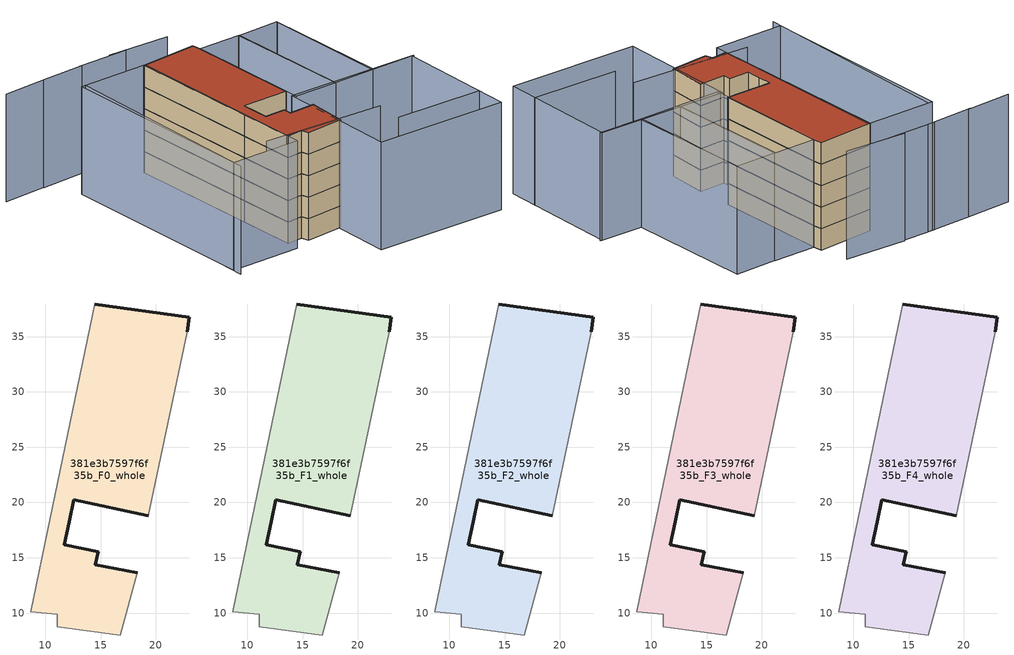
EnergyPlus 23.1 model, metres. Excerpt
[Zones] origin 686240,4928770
381e3b7597f6f35b_F0_whole
 floor ground (EU_floor_Construction): 16.78,8.02 18.31,13.66 14.52,14.36 14.76,15.56 11.73,16.17 12.16,18.28 12.56,20.27 19.31,18.79 22.84,35.43 23.02,36.75 14.48,37.95 10.45,18.62 8.67,10.11 11.07,9.91 11.07,8.75 z0
 wall outside (EU_wall_Construction): 14.48,37.95 23.02,36.75 22.84,35.43 / 19.31,18.79 12.56,20.27 12.16,18.28 11.73,16.17 14.76,15.56 14.52,14.36 18.31,13.66 z0:3
 wall adiabatic (EU_wall_Construction): 22.84,35.43 19.31,18.79 / 18.31,13.66 16.78,8.02 11.07,8.75 11.07,9.91 8.67,10.11 10.45,18.62 14.48,37.95 z0:3
381e3b7597f6f35b_F1_whole
 floor to 381e3b7597f6f35b_F0_whole (EU_floor_Construction): 16.78,8.02 18.31,13.66 14.52,14.36 14.76,15.56 11.73,16.17 12.16,18.28 12.56,20.27 19.31,18.79 22.84,35.43 23.02,36.75 14.48,37.95 10.45,18.62 8.67,10.11 11.07,9.91 11.07,8.75 z3
 wall outside (EU_wall_Construction): 14.48,37.95 23.02,36.75 22.84,35.43 / 19.31,18.79 12.56,20.27 12.16,18.28 11.73,16.17 14.76,15.56 14.52,14.36 18.31,13.66 z3:6
 wall adiabatic (EU_wall_Construction): 22.84,35.43 19.31,18.79 / 18.31,13.66 16.78,8.02 11.07,8.75 11.07,9.91 8.67,10.11 10.45,18.62 14.48,37.95 z3:6
381e3b7597f6f35b_F2_whole
 floor to 381e3b7597f6f35b_F1_whole (EU_floor_Construction): 16.78,8.02 18.31,13.66 14.52,14.36 14.76,15.56 11.73,16.17 12.16,18.28 12.56,20.27 19.31,18.79 22.84,35.43 23.02,36.75 14.48,37.95 10.45,18.62 8.67,10.11 11.07,9.91 11.07,8.75 z6
 wall outside (EU_wall_Construction): 14.48,37.95 23.02,36.75 22.84,35.43 / 19.31,18.79 12.56,20.27 12.16,18.28 11.73,16.17 14.76,15.56 14.52,14.36 18.31,13.66 z6:9
 wall adiabatic (EU_wall_Construction): 22.84,35.43 19.31,18.79 / 18.31,13.66 16.78,8.02 11.07,8.75 11.07,9.91 8.67,10.11 10.45,18.62 14.48,37.95 z6:9
381e3b7597f6f35b_F3_whole
 floor to 381e3b7597f6f35b_F2_whole (EU_floor_Construction): 16.78,8.02 18.31,13.66 14.52,14.36 14.76,15.56 11.73,16.17 12.16,18.28 12.56,20.27 19.31,18.79 22.84,35.43 23.02,36.75 14.48,37.95 10.45,18.62 8.67,10.11 11.07,9.91 11.07,8.75 z9
 wall outside (EU_wall_Construction): 14.48,37.95 23.02,36.75 22.84,35.43 / 19.31,18.79 12.56,20.27 12.16,18.28 11.73,16.17 14.76,15.56 14.52,14.36 18.31,13.66 z9:12
 wall adiabatic (EU_wall_Construction): 22.84,35.43 19.31,18.79 / 18.31,13.66 16.78,8.02 11.07,8.75 11.07,9.91 8.67,10.11 10.45,18.62 14.48,37.95 z9:12
381e3b7597f6f35b_F4_whole
 floor to 381e3b7597f6f35b_F3_whole (EU_floor_Construction): 16.78,8.02 18.31,13.66 14.52,14.36 14.76,15.56 11.73,16.17 12.16,18.28 12.56,20.27 19.31,18.79 22.84,35.43 23.02,36.75 14.48,37.95 10.45,18.62 8.67,10.11 11.07,9.91 11.07,8.75 z12
 wall outside (EU_wall_Construction): 14.48,37.95 23.02,36.75 22.84,35.43 / 19.31,18.79 12.56,20.27 12.16,18.28 11.73,16.17 14.76,15.56 14.52,14.36 18.31,13.66 z12:15
 wall adiabatic (EU_wall_Construction): 22.84,35.43 19.31,18.79 / 18.31,13.66 16.78,8.02 11.07,8.75 11.07,9.91 8.67,10.11 10.45,18.62 14.48,37.95 z12:15
 roof outside (EU_roof_Construction): 23.02,36.75 22.84,35.43 19.31,18.79 12.56,20.27 12.16,18.28 11.73,16.17 14.76,15.56 14.52,14.36 18.31,13.66 16.78,8.02 11.07,8.75 11.07,9.91 8.67,10.11 10.45,18.62 14.48,37.95 z15
shading: 5.79,11.33 23.15,6.68 / 21.91,2.68 34.51,-0.37 / 37.93,12.81 31.24,14.26 / 31.24,14.26 35.27,32.72 / 5.07,40 -2.29,9.18 / 23.14,40.93 14.19,43.29 / 16.71,42.6 9.23,44.13 / 10.25,43.95 3.13,45.16 / 3.39,45.15 -3.25,46.27 / 37.65,12.95 33.48,-4.71 / 33.48,-4.71 14.54,-0.24 / 14.54,-0.24 18.7,17.42 / 18.7,17.42 37.65,12.95 / 35.29,32.8 31.48,14.21 / 31.48,14.21 25.24,15.49 / 25.24,15.49 29.04,34.08 / 29.04,34.08 35.29,32.8 / 4.48,40.13 14.72,37.9 / 14.72,37.9 8.29,8.38 / 8.29,8.38 -1.95,10.61 / -1.95,10.61 4.48,40.13 / 18.89,16.83 22.84,35.43 / 22.84,35.43 29.2,34.08 / 29.2,34.08 25.25,15.48 / 25.25,15.48 18.89,16.83 z0:15
[Building]
EU S2 Campaign: North Axis=0; Terrain=City; Solar Distribution=FullExterior
[Site:Location]
Bologna: Latitude=44.5; Longitude=11.25; Time Zone=1; Elevation=37
[SizingPeriod:WeatherFileDays]
AnnualSizingPeriod: Begin Month=1; Begin Day of Month=1; End Month=12; End Day of Month=31; Day of Week for Start Day=Monday; Use Weather File Daylight Saving Period=No; Use Weather File Rain and Snow Indicators=No
[MATERIAL]
EU_InternalMass_Material: Roughness=MediumRough; Thickness=0.1; Conductivity=1; Density=1800; Specific Heat=900; Thermal Absorptance=0.9; Solar Absorptance=0.7; Visible Absorptance=0.7
[MATERIAL:NOMASS] Roughness=MediumRough; Thermal Absorptance=0.9; Solar Absorptance=0.7; Visible Absorptance=0.7
Name | Thermal Resistance
EU_wall_NoMass | 0.905828
EU_roof_NoMass | 0.37593
EU_floor_NoMass | 0.67114
[CONSTRUCTION]
EU_wall_Construction: EU_wall_NoMass
EU_roof_Construction: EU_roof_NoMass
EU_floor_Construction: EU_floor_NoMass
EU_InternalMass_Construction: EU_InternalMass_Material
[ZONE] Type=1; Multiplier=1; Ceiling Height=autocalculate; Volume=655.458; Floor Area=autocalculate; Part of Total Floor Area=Yes
381e3b7597f6f35b_F0_whole; 381e3b7597f6f35b_F1_whole; 381e3b7597f6f35b_F2_whole; 381e3b7597f6f35b_F3_whole; 381e3b7597f6f35b_F4_whole
[INTERNALMASS] Construction=EU_InternalMass_Construction; Surface Area=218.486
Name | Zone or ZoneList
381e3b7597f6f35b_F0_whole_EU_InternalMass | 381e3b7597f6f35b_F0_whole
381e3b7597f6f35b_F1_whole_EU_InternalMass | 381e3b7597f6f35b_F1_whole
381e3b7597f6f35b_F2_whole_EU_InternalMass | 381e3b7597f6f35b_F2_whole
381e3b7597f6f35b_F3_whole_EU_InternalMass | 381e3b7597f6f35b_F3_whole
381e3b7597f6f35b_F4_whole_EU_InternalMass | 381e3b7597f6f35b_F4_whole
[OTHEREQUIPMENT] Fuel Type=Electricity; Design Level Calculation Method=Watts/Area; Power per Zone Floor Area=1; Fraction Latent=0; Fraction Radiant=0; Fraction Lost=0; Carbon Dioxide Generation Rate=0; EndUse Subcategory=EU_Step8_InternalGains
Name | Zone or ZoneList or Space or SpaceList | Schedule
EU_Step8_InternalGain_381e3b7597f6f35b_F0_whole_f000 | 381e3b7597f6f35b_F0_whole | EU_Step8_GainSchedule_381e3b7597f6f35b_F0_whole_f000
EU_Step8_InternalGain_381e3b7597f6f35b_F1_whole_f000 | 381e3b7597f6f35b_F1_whole | EU_Step8_GainSchedule_381e3b7597f6f35b_F1_whole_f000
EU_Step8_InternalGain_381e3b7597f6f35b_F2_whole_f000 | 381e3b7597f6f35b_F2_whole | EU_Step8_GainSchedule_381e3b7597f6f35b_F2_whole_f000
EU_Step8_InternalGain_381e3b7597f6f35b_F3_whole_f000 | 381e3b7597f6f35b_F3_whole | EU_Step8_GainSchedule_381e3b7597f6f35b_F3_whole_f000
EU_Step8_InternalGain_381e3b7597f6f35b_F4_whole_f000 | 381e3b7597f6f35b_F4_whole | EU_Step8_GainSchedule_381e3b7597f6f35b_F4_whole_f000
[ZONEVENTILATION:DESIGNFLOWRATE] Schedule=EU_AlwaysOn; Design Flow Rate Calculation Method=AirChanges/Hour; Air Changes per Hour=0.73129; Ventilation Type=Natural; Fan Pressure Rise=0; Fan Total Efficiency=1; Constant Term Coefficient=1; Temperature Term Coefficient=0; Velocity Term Coefficient=0; Velocity Squared Term Coefficient=0; Minimum Indoor Temperature=-100; Maximum Indoor Temperature=100; Delta Temperature=-100; Minimum Outdoor Temperature=-100; Maximum Outdoor Temperature=100; Maximum Wind Speed=40
Name | Zone or ZoneList or Space or SpaceList
EU_ConstantAir_381e3b7597f6f35b_F0_whole | 381e3b7597f6f35b_F0_whole
EU_ConstantAir_381e3b7597f6f35b_F1_whole | 381e3b7597f6f35b_F1_whole
EU_ConstantAir_381e3b7597f6f35b_F2_whole | 381e3b7597f6f35b_F2_whole
EU_ConstantAir_381e3b7597f6f35b_F3_whole | 381e3b7597f6f35b_F3_whole
EU_ConstantAir_381e3b7597f6f35b_F4_whole | 381e3b7597f6f35b_F4_whole
[HVACTEMPLATE:THERMOSTAT] Constant Heating Setpoint=20; Constant Cooling Setpoint=50
EU_HeatOnly_381e3b7597f6f35b_F0_whole; EU_HeatOnly_381e3b7597f6f35b_F1_whole; EU_HeatOnly_381e3b7597f6f35b_F2_whole; EU_HeatOnly_381e3b7597f6f35b_F3_whole; EU_HeatOnly_381e3b7597f6f35b_F4_whole
[HVACTEMPLATE:ZONE:IDEALLOADSAIRSYSTEM] System Availability Schedule=EU_AlwaysOn; Maximum Heating Supply Air Temperature=50; Minimum Cooling Supply Air Temperature=13; Maximum Heating Supply Air Humidity Ratio=0.0156; Minimum Cooling Supply Air Humidity Ratio=0.0077; Heating Limit=NoLimit; Cooling Limit=NoLimit; Heating Availability Schedule=EU_AlwaysOn; Cooling Availability Schedule=EU_CoolingOff; Dehumidification Control Type=ConstantSensibleHeatRatio; Cooling Sensible Heat Ratio=0.7; Dehumidification Setpoint=60; Humidification Control Type=None; Humidification Setpoint=30; Outdoor Air Method=None; Outdoor Air Flow Rate per Person=0.00944; Outdoor Air Flow Rate per Zone Floor Area=0; Outdoor Air Flow Rate per Zone=0; Demand Controlled Ventilation Type=None; Outdoor Air Economizer Type=NoEconomizer; Heat Recovery Type=None; Sensible Heat Recovery Effectiveness=0.7; Latent Heat Recovery Effectiveness=0.65
Name | Template Thermostat
381e3b7597f6f35b_F0_whole | EU_HeatOnly_381e3b7597f6f35b_F0_whole
381e3b7597f6f35b_F1_whole | EU_HeatOnly_381e3b7597f6f35b_F1_whole
381e3b7597f6f35b_F2_whole | EU_HeatOnly_381e3b7597f6f35b_F2_whole
381e3b7597f6f35b_F3_whole | EU_HeatOnly_381e3b7597f6f35b_F3_whole
381e3b7597f6f35b_F4_whole | EU_HeatOnly_381e3b7597f6f35b_F4_whole
[SIZING:ZONE] Zone Cooling Design Supply Air Temperature Input Method=SupplyAirTemperature; Zone Cooling Design Supply Air Temperature=13; Zone Heating Design Supply Air Temperature Input Method=SupplyAirTemperature; Zone Heating Design Supply Air Temperature=50; Zone Cooling Design Supply Air Humidity Ratio=0.008; Zone Heating Design Supply Air Humidity Ratio=0.008; Cooling Design Air Flow Method=DesignDay; Cooling Design Air Flow Rate=0; Cooling Minimum Air Flow per Zone Floor Area=0.000762; Cooling Minimum Air Flow=0; Cooling Minimum Air Flow Fraction=0.2; Heating Design Air Flow Method=DesignDay; Heating Design Air Flow Rate=0; Heating Maximum Air Flow per Zone Floor Area=0.002032; Heating Maximum Air Flow=0.141576; Heating Maximum Air Flow Fraction=0.3; Account for Dedicated Outdoor Air System=No; Dedicated Outdoor Air System Control Strategy=NeutralSupplyAir; Dedicated Outdoor Air Low Setpoint Temperature for Design=autosize; Dedicated Outdoor Air High Setpoint Temperature for Design=autosize; Zone Load Sizing Method=Sensible Load Only No Latent Load; Zone Latent Cooling Design Supply Air Humidity Ratio Input Method=HumidityRatioDifference; Zone Cooling Design Supply Air Humidity Ratio Difference=0.005; Zone Latent Heating Design Supply Air Humidity Ratio Input Method=HumidityRatioDifference; Zone Humidification Design Supply Air Humidity Ratio Difference=0.005
381e3b7597f6f35b_F0_whole; 381e3b7597f6f35b_F1_whole; 381e3b7597f6f35b_F2_whole; 381e3b7597f6f35b_F3_whole; 381e3b7597f6f35b_F4_whole
[SCHEDULE:CONSTANT]
Name | Hourly Value
EU_AlwaysOn | 1
EU_CoolingOff | 0
[SCHEDULE:FILE] Column Number=1; Rows to Skip at Top=0; Number of Hours of Data=8760; Column Separator=Comma; Interpolate to Timestep=No; Minutes per Item=60; Adjust Schedule for Daylight Savings=Yes
Name | File
EU_Step8_GainSchedule_381e3b7597f6f35b_F0_whole_f000 | ../../schedules/381e3b7597f6f35b/381e3b7597f6f35b_F0_whole_f000_gain.csv
EU_Step8_GainSchedule_381e3b7597f6f35b_F1_whole_f000 | ../../schedules/381e3b7597f6f35b/381e3b7597f6f35b_F1_whole_f000_gain.csv
EU_Step8_GainSchedule_381e3b7597f6f35b_F2_whole_f000 | ../../schedules/381e3b7597f6f35b/381e3b7597f6f35b_F2_whole_f000_gain.csv
EU_Step8_GainSchedule_381e3b7597f6f35b_F3_whole_f000 | ../../schedules/381e3b7597f6f35b/381e3b7597f6f35b_F3_whole_f000_gain.csv
EU_Step8_GainSchedule_381e3b7597f6f35b_F4_whole_f000 | ../../schedules/381e3b7597f6f35b/381e3b7597f6f35b_F4_whole_f000_gain.csv
